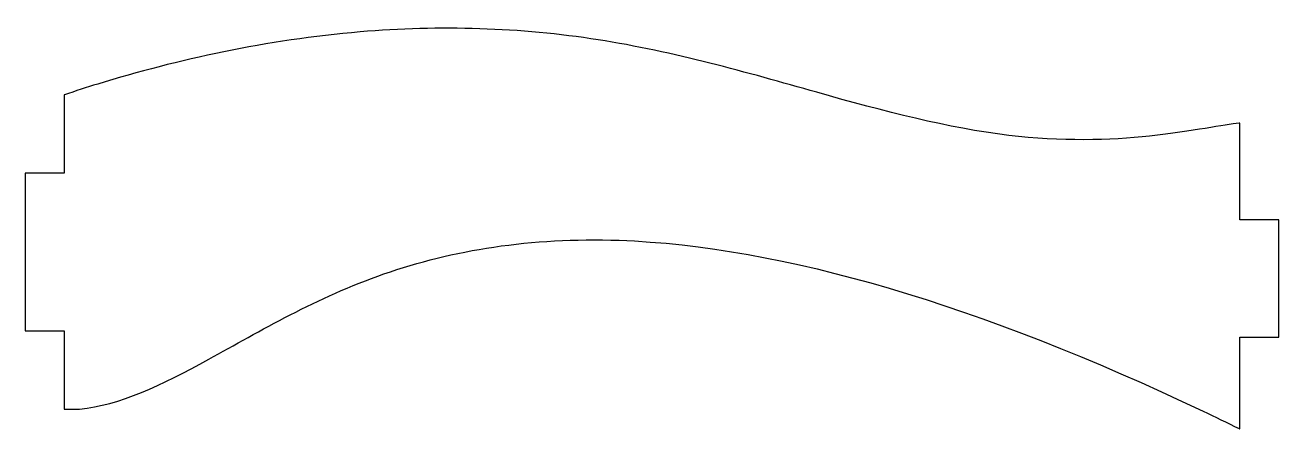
# Model space of a CAD drawing. Header units: millimetres. Extents: x -32 to 32, y -10.2 to 10.4.
import ezdxf

# ---------------------------------------------------------------- set-up
doc = ezdxf.new("R2010")
doc.units = ezdxf.units.MM
doc.layers.get('0').update_dxf_attribs({"linetype": 'CONTINUOUS'})

msp = doc.modelspace()

# ---------------------------------------------------------------- linework, layer by layer
for p, q in [((-30.025, 6.811), (-30.025, 2.818)), ((30.025, 0.426), (30.025, 5.37)), ((-30.025, 2.818), (-32.025, 2.818)), ((-32.025, 2.818), (-32.025, -5.232)), ((32.025, 0.426), (30.025, 0.426)), ((32.025, -5.553), (32.025, 0.426)), ((-32.025, -5.232), (-30.025, -5.232)), ((-30.025, -5.232), (-30.025, -9.232)), ((30.025, -10.245), (30.025, -5.553)), ((30.025, -5.553), (32.025, -5.553)), ((-30.025, -9.232), (-29.242, -9.232))]:
    msp.add_line(p, q)
for points, knots in [([(30.025, 5.37), (30.016, 5.369), (30.007, 5.369), (29.998, 5.368), (29.259, 5.299), (27.634, 4.943), (25.421, 4.705), (23.39, 4.486), (20.898, 4.422), (18.22, 4.742), (15.165, 5.108), (11.869, 5.967), (8.417, 6.942), (4.872, 7.944), (1.139, 9.013), (-2.755, 9.623), (-6.72, 10.243), (-10.855, 10.373), (-14.908, 10.026), (-19.656, 9.619), (-24.251, 8.614), (-28.312, 7.364), (-28.887, 7.187), (-29.453, 7.005), (-30.008, 6.817), (-30.014, 6.815), (-30.019, 6.813), (-30.025, 6.811)], [-0.9418982, -0.9418982, -0.9418982, -0.9418982, -0.9401335, -0.9401335, -0.9401335, -0.797649, -0.797649, -0.797649, -0.6668731, -0.6668731, -0.6668731, -0.5177305, -0.5177305, -0.5177305, -0.364542, -0.364542, -0.364542, -0.2085846, -0.2085846, -0.2085846, -0.0258921, -0.0258921, -0.0258921, 0, 0, 0, 0.0002641, 0.0002641, 0.0002641, 0.0002641]), ([(-29.242, -9.232), (-29.242, -9.232), (-29.241, -9.232), (-29.241, -9.232), (-27.208, -9.037), (-25.052, -8.019), (-22.642, -6.69), (-20.039, -5.255), (-17.12, -3.526), (-13.692, -2.331), (-10.21, -1.116), (-6.204, -0.458), (-1.685, -0.615), (6.694, -0.907), (16.774, -3.937), (28.149, -9.338), (28.758, -9.628), (29.372, -9.924), (29.989, -10.227), (30.001, -10.233), (30.013, -10.239), (30.025, -10.245)], [0.0229045, 0.0229045, 0.0229045, 0.0229045, 0.0229402, 0.0229402, 0.0229402, 0.205662, 0.205662, 0.205662, 0.4029844, 0.4029844, 0.4029844, 0.6034246, 0.6034246, 0.6034246, 0.9750405, 0.9750405, 0.9750405, 0.9949518, 0.9949518, 0.9949518, 0.9953391, 0.9953391, 0.9953391, 0.9953391])]:
    msp.add_open_spline(points, degree=3, knots=knots)

doc.saveas('drawing.dxf')
